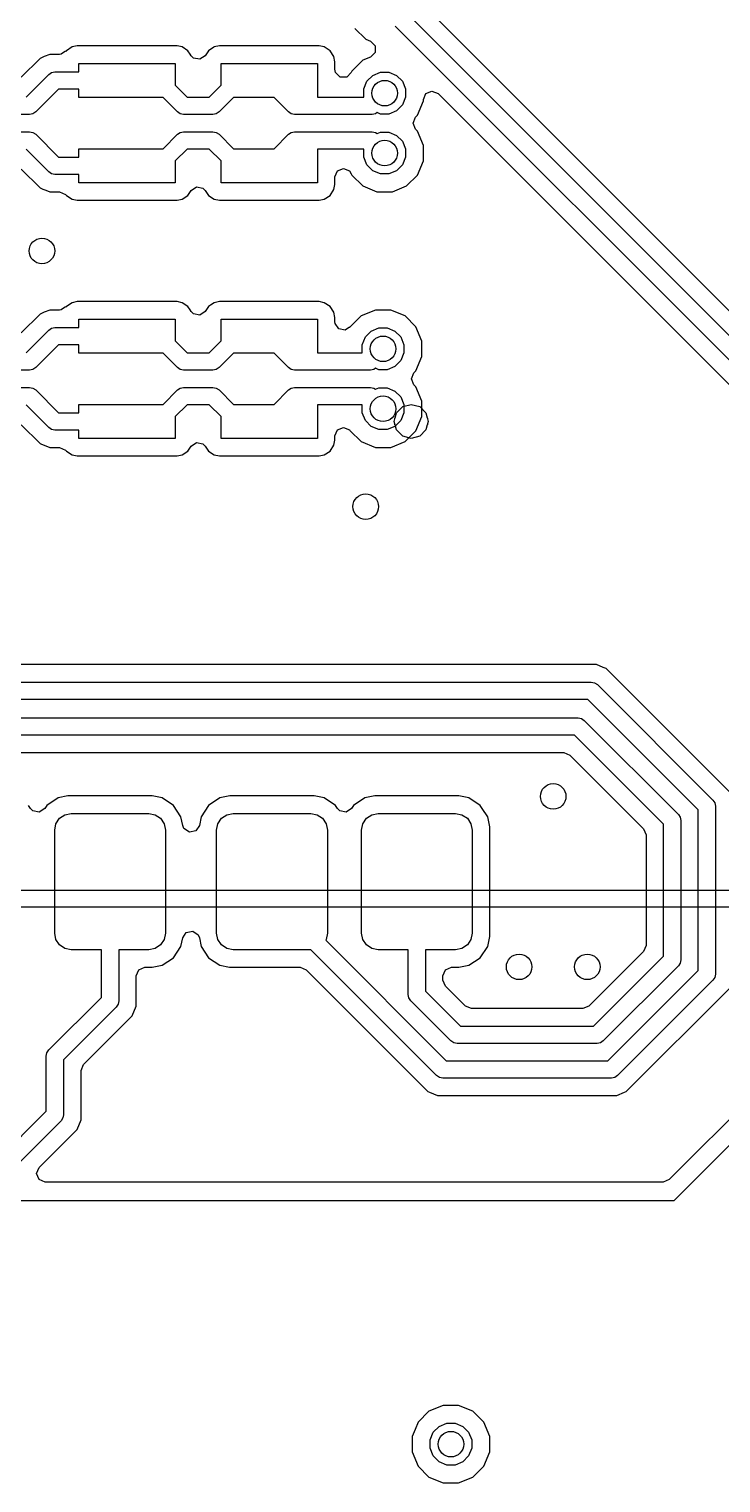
# Model space of a CAD drawing. Extents: x 94.3 to 177.3, y -118.1 to -62.3.
# Drawn here: x 160.52 to 164.58, y -103.23 to -94.7 of the extents above; entities that cross this region are included whole.
import ezdxf

# ---------------------------------------------------------------- set-up
doc = ezdxf.new("R2010")
doc.units = 0
doc.layers.add('BLACK', color=7, linetype='CONTINUOUS')

msp = doc.modelspace()

# ---------------------------------------------------------------- linework, layer by layer
at = {"layer": 'BLACK', "linetype": 'CONTINUOUS'}
for p, q in [((162.744355, -94.608501), (165.195921, -97.060067)), ((165.087145, -96.806334), (162.871626, -94.590815)), ((162.436616, -94.694337), (162.500613, -94.758334)), ((162.500613, -94.758334), (162.528444, -94.769862)), ((165.1092, -97.11703), (162.672513, -94.680343)), ((160.738884, -94.828354), (160.712868, -94.845739)), ((160.740117, -94.829587), (160.738884, -94.828354)), ((160.7436, -94.826103), (160.740117, -94.829587)), ((160.777506, -94.803447), (160.7436, -94.826103)), ((160.807404, -94.797501), (160.777506, -94.803447)), ((160.807408, -94.7975), (160.807404, -94.797501)), ((161.39259, -94.7975), (160.807408, -94.7975)), ((161.392595, -94.7975), (161.39259, -94.7975)), ((161.422493, -94.803447), (161.392595, -94.7975)), ((161.456398, -94.826102), (161.422493, -94.803447)), ((161.469092, -94.8451), (161.456398, -94.826102)), ((161.577601, -94.826103), (161.558573, -94.85458)), ((161.577604, -94.826101), (161.577601, -94.826103)), ((161.609561, -94.804747), (161.577604, -94.826101)), ((161.611506, -94.803447), (161.609561, -94.804747)), ((161.641404, -94.797501), (161.611506, -94.803447)), ((161.641408, -94.7975), (161.641404, -94.797501)), ((162.22659, -94.7975), (161.641408, -94.7975)), ((162.226595, -94.7975), (162.22659, -94.7975)), ((162.256493, -94.803447), (162.226595, -94.7975)), ((162.290398, -94.826102), (162.256493, -94.803447)), ((162.313053, -94.860007), (162.290398, -94.826102)), ((162.528444, -94.769862), (162.555503, -94.796921)), ((162.555503, -94.835189), (162.528444, -94.862249)), ((162.555503, -94.796921), (162.555503, -94.835189)), ((160.589408, -94.87004), (160.478995, -94.980455)), ((160.589414, -94.870036), (160.589408, -94.87004)), ((160.613629, -94.860007), (160.589414, -94.870036)), ((160.61363, -94.860007), (160.613629, -94.860007)), ((160.645755, -94.8467), (160.61363, -94.860007)), ((160.703113, -94.8467), (160.645755, -94.8467)), ((160.712868, -94.845739), (160.703113, -94.8467)), ((160.8175, -94.9492), (160.8175, -94.9)), ((160.8175, -94.9), (161.3825, -94.9)), ((161.3825, -94.9), (161.3825, -95.028158)), ((161.475427, -94.85458), (161.469092, -94.8451)), ((161.489221, -94.868374), (161.475427, -94.85458)), ((161.526753, -94.87584), (161.489221, -94.868374)), ((161.558573, -94.85458), (161.526753, -94.87584)), ((161.6515, -95.028158), (161.6515, -94.9)), ((161.6515, -94.9), (162.2165, -94.9)), ((162.2165, -94.9), (162.2165, -95.097599)), ((162.318999, -94.889906), (162.313053, -94.860007)), ((162.318999, -94.889908), (162.318999, -94.889906)), ((162.318999, -94.933871), (162.318999, -94.889908)), ((162.482367, -94.881336), (162.418371, -94.945331)), ((162.482369, -94.881334), (162.482367, -94.881336)), ((162.528444, -94.862249), (162.482369, -94.881334)), ((160.506807, -95.0976), (160.640328, -94.964079)), ((160.640328, -94.964079), (160.656808, -94.953067)), ((160.656808, -94.953067), (160.656809, -94.953067)), ((160.656809, -94.953067), (160.676249, -94.9492)), ((160.676249, -94.9492), (160.8175, -94.9492)), ((162.322805, -94.953005), (162.318999, -94.933871)), ((162.349865, -94.980065), (162.322805, -94.953005)), ((162.388133, -94.980065), (162.349865, -94.980065)), ((162.415193, -94.953005), (162.388133, -94.980065)), ((162.418371, -94.945331), (162.415193, -94.953005)), ((162.488638, -95.049814), (162.507302, -95.004754)), ((162.507302, -95.004754), (162.54179, -94.970266)), ((162.54179, -94.970266), (162.58685, -94.951602)), ((162.58685, -94.951602), (162.635622, -94.951602)), ((162.635622, -94.951602), (162.680682, -94.970266)), ((162.680682, -94.970266), (162.71517, -95.004754)), ((162.71517, -95.004754), (162.733834, -95.049814)), ((160.697291, -95.0508), (160.56377, -95.184321)), ((160.8175, -95.0508), (160.697291, -95.0508)), ((160.8175, -95.1), (160.8175, -95.0508)), ((161.310658, -95.1), (160.8175, -95.1)), ((161.394979, -95.184321), (161.310658, -95.1)), ((161.3825, -95.028158), (161.451942, -95.0976)), ((161.451942, -95.0976), (161.582058, -95.0976)), ((161.582058, -95.0976), (161.6515, -95.028158)), ((161.723342, -95.1), (161.639021, -95.184321)), ((161.962158, -95.1), (161.723342, -95.1)), ((162.046478, -95.18432), (161.962158, -95.1)), ((162.2165, -95.097599), (162.488638, -95.097599)), ((162.488638, -95.097599), (162.488638, -95.049814)), ((162.733834, -95.098586), (162.71517, -95.143646)), ((162.733834, -95.049814), (162.733834, -95.098586)), ((162.838736, -95.112233), (162.853381, -95.076878)), ((162.853381, -95.076878), (162.888736, -95.062233)), ((162.888736, -95.062233), (162.924091, -95.076878)), ((162.924091, -95.076878), (164.992055, -97.144842)), ((160.56377, -95.184321), (160.547289, -95.195333)), ((161.411459, -95.195333), (161.394979, -95.184321)), ((161.639021, -95.184321), (161.62254, -95.195333)), ((162.062959, -95.195332), (162.046478, -95.18432)), ((162.680682, -95.178134), (162.635622, -95.196798)), ((162.71517, -95.143646), (162.680682, -95.178134)), ((162.804101, -95.203068), (162.838736, -95.119453)), ((162.838736, -95.119453), (162.838736, -95.112233)), ((160.527849, -95.1992), (160.047534, -95.1992)), ((160.547289, -95.195333), (160.527849, -95.1992)), ((161.41146, -95.195333), (161.411459, -95.195333)), ((161.4309, -95.1992), (161.41146, -95.195333)), ((161.6031, -95.1992), (161.4309, -95.1992)), ((161.62254, -95.195333), (161.6031, -95.1992)), ((162.082399, -95.199199), (162.062959, -95.195332)), ((162.537037, -95.199199), (162.082399, -95.199199)), ((162.556477, -95.195332), (162.537037, -95.199199)), ((162.566745, -95.18847), (162.556477, -95.195332)), ((162.58685, -95.196798), (162.566745, -95.18847)), ((162.635622, -95.196798), (162.58685, -95.196798)), ((162.777879, -95.25), (162.792524, -95.214645)), ((162.792524, -95.285355), (162.777879, -95.25)), ((162.792524, -95.214645), (162.797975, -95.209194)), ((162.797975, -95.209194), (162.804101, -95.203068)), ((159.984408, -95.3008), (160.527849, -95.3008)), ((160.527849, -95.3008), (160.547289, -95.304667)), ((160.547289, -95.304667), (160.56377, -95.315679)), ((160.56377, -95.315679), (160.697291, -95.4492)), ((161.310658, -95.4), (161.394979, -95.315679)), ((161.394979, -95.315679), (161.411459, -95.304667)), ((161.411459, -95.304667), (161.41146, -95.304667)), ((161.41146, -95.304667), (161.4309, -95.3008)), ((161.4309, -95.3008), (161.6031, -95.3008)), ((161.6031, -95.3008), (161.62254, -95.304667)), ((161.62254, -95.304667), (161.639021, -95.315679)), ((161.639021, -95.315679), (161.723342, -95.4)), ((161.962158, -95.4), (162.046478, -95.31568)), ((162.046478, -95.31568), (162.062959, -95.304668)), ((162.062959, -95.304668), (162.082399, -95.300801)), ((162.082399, -95.300801), (162.537037, -95.300801)), ((162.537037, -95.300801), (162.556477, -95.304668)), ((162.556477, -95.304668), (162.566745, -95.311529)), ((162.566745, -95.311529), (162.58685, -95.303202)), ((162.58685, -95.303202), (162.635622, -95.303202)), ((162.635622, -95.303202), (162.680682, -95.321866)), ((162.680682, -95.321866), (162.71517, -95.356354)), ((162.804101, -95.296932), (162.792524, -95.285355)), ((162.838736, -95.380547), (162.804101, -95.296932)), ((160.640328, -95.535921), (160.506807, -95.4024)), ((160.8175, -95.4492), (160.8175, -95.4)), ((160.8175, -95.4), (161.310658, -95.4)), ((161.451942, -95.4024), (161.3825, -95.471842)), ((161.582058, -95.4024), (161.451942, -95.4024)), ((161.6515, -95.471842), (161.582058, -95.4024)), ((161.723342, -95.4), (161.962158, -95.4)), ((162.488638, -95.402401), (162.2165, -95.402401)), ((162.2165, -95.402401), (162.2165, -95.6)), ((162.488638, -95.450186), (162.488638, -95.402401)), ((162.71517, -95.356354), (162.733834, -95.401414)), ((162.733834, -95.401414), (162.733834, -95.450186)), ((162.838736, -95.471053), (162.838736, -95.380547)), ((160.478995, -95.519545), (160.589409, -95.62996)), ((160.697291, -95.4492), (160.8175, -95.4492)), ((161.3825, -95.471842), (161.3825, -95.6)), ((161.6515, -95.6), (161.6515, -95.471842)), ((162.333645, -95.530776), (162.369, -95.516131)), ((162.369, -95.516131), (162.404355, -95.530776)), ((162.507302, -95.495246), (162.488638, -95.450186)), ((162.54179, -95.529734), (162.507302, -95.495246)), ((162.71517, -95.495246), (162.680682, -95.529734)), ((162.733834, -95.450186), (162.71517, -95.495246)), ((162.804101, -95.554668), (162.838736, -95.471053)), ((160.656808, -95.546933), (160.640328, -95.535921)), ((160.656809, -95.546933), (160.656808, -95.546933)), ((160.676249, -95.5508), (160.656809, -95.546933)), ((160.8175, -95.5508), (160.676249, -95.5508)), ((160.8175, -95.6), (160.8175, -95.5508)), ((161.3825, -95.6), (160.8175, -95.6)), ((162.2165, -95.6), (161.6515, -95.6)), ((162.313053, -95.639993), (162.319, -95.610095)), ((162.319, -95.566131), (162.333645, -95.530776)), ((162.319, -95.610095), (162.319, -95.566131)), ((162.404355, -95.530776), (162.415192, -95.546995)), ((162.415192, -95.546995), (162.418371, -95.554668)), ((162.418371, -95.554668), (162.482368, -95.618665)), ((162.58685, -95.548398), (162.54179, -95.529734)), ((162.635622, -95.548398), (162.58685, -95.548398)), ((162.680682, -95.529734), (162.635622, -95.548398)), ((162.740104, -95.618665), (162.804101, -95.554668)), ((160.589409, -95.62996), (160.58941, -95.62996)), ((160.58941, -95.62996), (160.589411, -95.629961)), ((160.589411, -95.629961), (160.60591, -95.636794)), ((160.60591, -95.636794), (160.605912, -95.636796)), ((160.605912, -95.636796), (160.605913, -95.636796)), ((160.605913, -95.636796), (160.622417, -95.643632)), ((160.622417, -95.643632), (160.645756, -95.6533)), ((160.645756, -95.6533), (160.703113, -95.6533)), ((160.703113, -95.6533), (160.738468, -95.667945)), ((160.738468, -95.667945), (160.742217, -95.672512)), ((160.742217, -95.672512), (160.743599, -95.673894)), ((160.743599, -95.673894), (160.743602, -95.673898)), ((160.743602, -95.673898), (160.777507, -95.696553)), ((160.777507, -95.696553), (160.807405, -95.7025)), ((161.392594, -95.702499), (161.422493, -95.696553)), ((161.422493, -95.696553), (161.456398, -95.673898)), ((161.456398, -95.673898), (161.475428, -95.645417)), ((161.475428, -95.645417), (161.507244, -95.624159)), ((161.507244, -95.624159), (161.544777, -95.631624)), ((161.544777, -95.631624), (161.558571, -95.645417)), ((161.558571, -95.645417), (161.577602, -95.673898)), ((161.577602, -95.673898), (161.611507, -95.696553)), ((161.611507, -95.696553), (161.641405, -95.7025)), ((162.226594, -95.702499), (162.256493, -95.696553)), ((162.256493, -95.696553), (162.290398, -95.673898)), ((162.290398, -95.673898), (162.313053, -95.639993)), ((162.482368, -95.618665), (162.565983, -95.6533)), ((162.565983, -95.6533), (162.565985, -95.6533)), ((162.565985, -95.6533), (162.656487, -95.6533)), ((162.656487, -95.6533), (162.656489, -95.6533)), ((162.656489, -95.6533), (162.740104, -95.618665)), ((160.807405, -95.7025), (161.392594, -95.702499)), ((161.641405, -95.7025), (162.226594, -95.702499)), ((160.589408, -96.37004), (160.478995, -96.480455)), ((160.589414, -96.370036), (160.589408, -96.37004)), ((160.613629, -96.360007), (160.589414, -96.370036)), ((160.61363, -96.360007), (160.613629, -96.360007)), ((160.645755, -96.3467), (160.61363, -96.360007)), ((160.703113, -96.3467), (160.645755, -96.3467)), ((160.712868, -96.345739), (160.703113, -96.3467)), ((160.738884, -96.328354), (160.712868, -96.345739)), ((160.740117, -96.329587), (160.738884, -96.328354)), ((160.7436, -96.326103), (160.740117, -96.329587)), ((160.777506, -96.303447), (160.7436, -96.326103)), ((160.807404, -96.297501), (160.777506, -96.303447)), ((160.807408, -96.2975), (160.807404, -96.297501)), ((161.39259, -96.2975), (160.807408, -96.2975)), ((161.392595, -96.2975), (161.39259, -96.2975)), ((161.422493, -96.303447), (161.392595, -96.2975)), ((161.456398, -96.326102), (161.422493, -96.303447)), ((161.469519, -96.345739), (161.456398, -96.326102)), ((161.475427, -96.35458), (161.469519, -96.345739)), ((161.489221, -96.368374), (161.475427, -96.35458)), ((161.526753, -96.37584), (161.489221, -96.368374)), ((161.558573, -96.35458), (161.526753, -96.37584)), ((161.577601, -96.326103), (161.558573, -96.35458)), ((161.577604, -96.326101), (161.577601, -96.326103)), ((161.588851, -96.318585), (161.577604, -96.326101)), ((161.611506, -96.303447), (161.588851, -96.318585)), ((161.641404, -96.297501), (161.611506, -96.303447)), ((161.641408, -96.2975), (161.641404, -96.297501)), ((162.22659, -96.2975), (161.641408, -96.2975)), ((162.226595, -96.2975), (162.22659, -96.2975)), ((162.256493, -96.303447), (162.226595, -96.2975)), ((162.290398, -96.326102), (162.256493, -96.303447)), ((162.313053, -96.360007), (162.290398, -96.326102)), ((162.318999, -96.389906), (162.313053, -96.360007)), ((162.556476, -96.3467), (162.472864, -96.381334)), ((162.556477, -96.3467), (162.556476, -96.3467)), ((162.646983, -96.3467), (162.556477, -96.3467)), ((162.730598, -96.381335), (162.646983, -96.3467)), ((160.506807, -96.5976), (160.640328, -96.464079)), ((160.640328, -96.464079), (160.656808, -96.453067)), ((160.656808, -96.453067), (160.656809, -96.453067)), ((160.656809, -96.453067), (160.676249, -96.4492)), ((160.676249, -96.4492), (160.8175, -96.4492)), ((160.8175, -96.4492), (160.8175, -96.4)), ((160.8175, -96.4), (161.3825, -96.4)), ((161.3825, -96.4), (161.3825, -96.528158)), ((161.6515, -96.528158), (161.6515, -96.4)), ((161.6515, -96.4), (162.2165, -96.4)), ((162.2165, -96.4), (162.2165, -96.597599)), ((162.318999, -96.389908), (162.318999, -96.389906)), ((162.318999, -96.414997), (162.318999, -96.389908)), ((162.319958, -96.424744), (162.318999, -96.414997)), ((162.341214, -96.456566), (162.319958, -96.424744)), ((162.378746, -96.464038), (162.341214, -96.456566)), ((162.403841, -96.447274), (162.378746, -96.464038)), ((162.405382, -96.448815), (162.403841, -96.447274)), ((162.472861, -96.381336), (162.405382, -96.448815)), ((162.472862, -96.381335), (162.472861, -96.381336)), ((162.472864, -96.381334), (162.472862, -96.381335)), ((162.532284, -96.470266), (162.577344, -96.451602)), ((162.577344, -96.451602), (162.626116, -96.451602)), ((162.626116, -96.451602), (162.671176, -96.470266)), ((162.794595, -96.445332), (162.730598, -96.381335)), ((162.82923, -96.528947), (162.794595, -96.445332)), ((161.3825, -96.528158), (161.451942, -96.5976)), ((161.582058, -96.5976), (161.6515, -96.528158)), ((162.479132, -96.549814), (162.497796, -96.504754)), ((162.479132, -96.597599), (162.479132, -96.549814)), ((162.497796, -96.504754), (162.532284, -96.470266)), ((162.671176, -96.470266), (162.705664, -96.504754)), ((162.705664, -96.504754), (162.724328, -96.549814)), ((162.724328, -96.549814), (162.724328, -96.598586)), ((162.82923, -96.619453), (162.82923, -96.528947)), ((160.697291, -96.5508), (160.56377, -96.684321)), ((160.8175, -96.5508), (160.697291, -96.5508)), ((160.8175, -96.6), (160.8175, -96.5508)), ((161.310658, -96.6), (160.8175, -96.6)), ((161.394979, -96.684321), (161.310658, -96.6)), ((161.451942, -96.5976), (161.582058, -96.5976)), ((161.723342, -96.6), (161.639021, -96.684321)), ((161.962158, -96.6), (161.723342, -96.6)), ((162.046478, -96.68432), (161.962158, -96.6)), ((162.2165, -96.597599), (162.479132, -96.597599)), ((162.724328, -96.598586), (162.705664, -96.643646)), ((162.794595, -96.703068), (162.82923, -96.619453)), ((160.527849, -96.6992), (159.992084, -96.6992)), ((160.547289, -96.695333), (160.527849, -96.6992)), ((160.56377, -96.684321), (160.547289, -96.695333)), ((161.411459, -96.695333), (161.394979, -96.684321)), ((161.41146, -96.695333), (161.411459, -96.695333)), ((161.4309, -96.6992), (161.41146, -96.695333)), ((161.6031, -96.6992), (161.4309, -96.6992)), ((161.62254, -96.695333), (161.6031, -96.6992)), ((161.639021, -96.684321), (161.62254, -96.695333)), ((162.062959, -96.695332), (162.046478, -96.68432)), ((162.082399, -96.699199), (162.062959, -96.695332)), ((162.527531, -96.699199), (162.082399, -96.699199)), ((162.546971, -96.695332), (162.527531, -96.699199)), ((162.557239, -96.68847), (162.546971, -96.695332)), ((162.577344, -96.696798), (162.557239, -96.68847)), ((162.626116, -96.696798), (162.577344, -96.696798)), ((162.671176, -96.678134), (162.626116, -96.696798)), ((162.705664, -96.643646), (162.671176, -96.678134)), ((162.768373, -96.75), (162.783018, -96.714645)), ((162.783018, -96.714645), (162.794595, -96.703068)), ((159.928958, -96.8008), (160.527849, -96.8008)), ((160.527849, -96.8008), (160.547289, -96.804667)), ((160.547289, -96.804667), (160.56377, -96.815679)), ((161.394979, -96.815679), (161.411459, -96.804667)), ((161.411459, -96.804667), (161.41146, -96.804667)), ((161.41146, -96.804667), (161.4309, -96.8008)), ((161.4309, -96.8008), (161.6031, -96.8008)), ((161.6031, -96.8008), (161.62254, -96.804667)), ((161.62254, -96.804667), (161.639021, -96.815679)), ((162.046478, -96.81568), (162.062959, -96.804668)), ((162.062959, -96.804668), (162.082399, -96.800801)), ((162.082399, -96.800801), (162.527531, -96.800801)), ((162.527531, -96.800801), (162.546971, -96.804668)), ((162.546971, -96.804668), (162.557239, -96.811529)), ((162.557239, -96.811529), (162.577344, -96.803202)), ((162.577344, -96.803202), (162.626116, -96.803202)), ((162.626116, -96.803202), (162.671176, -96.821866)), ((162.783018, -96.785355), (162.768373, -96.75)), ((162.794595, -96.796932), (162.783018, -96.785355)), ((162.82923, -96.880547), (162.794595, -96.796932)), ((160.56377, -96.815679), (160.697291, -96.9492)), ((161.310658, -96.9), (161.394979, -96.815679)), ((161.639021, -96.815679), (161.723342, -96.9)), ((161.962158, -96.9), (162.046478, -96.81568)), ((162.671176, -96.821866), (162.705664, -96.856354)), ((162.705664, -96.856354), (162.724328, -96.901414)), ((162.82923, -96.971053), (162.82923, -96.880547)), ((160.640328, -97.035921), (160.506807, -96.9024)), ((160.697291, -96.9492), (160.8175, -96.9492)), ((160.8175, -96.9492), (160.8175, -96.9)), ((160.8175, -96.9), (161.310658, -96.9)), ((161.451942, -96.9024), (161.3825, -96.971842)), ((161.3825, -96.971842), (161.3825, -97.1)), ((161.582058, -96.9024), (161.451942, -96.9024)), ((161.6515, -96.971842), (161.582058, -96.9024)), ((161.6515, -97.1), (161.6515, -96.971842)), ((161.723342, -96.9), (161.962158, -96.9)), ((162.479132, -96.902401), (162.2165, -96.902401)), ((162.2165, -96.902401), (162.2165, -97.1)), ((162.479132, -96.950186), (162.479132, -96.902401)), ((162.497796, -96.995246), (162.479132, -96.950186)), ((162.67261, -96.979061), (162.680397, -96.95)), ((162.680397, -96.95), (162.717, -96.913397)), ((162.724328, -96.950186), (162.705664, -96.995246)), ((162.717, -96.913397), (162.767, -96.9)), ((162.724328, -96.901414), (162.724328, -96.950186)), ((162.767, -96.9), (162.817, -96.913397)), ((162.794595, -97.054668), (162.82923, -96.971053)), ((162.817, -96.913397), (162.853603, -96.95)), ((162.853603, -96.95), (162.861389, -96.979061)), ((160.478995, -97.019545), (160.589409, -97.12996)), ((160.656808, -97.046933), (160.640328, -97.035921)), ((160.656809, -97.046933), (160.656808, -97.046933)), ((160.676249, -97.0508), (160.656809, -97.046933)), ((160.8175, -97.0508), (160.676249, -97.0508)), ((160.8175, -97.1), (160.8175, -97.0508)), ((162.319, -97.085003), (162.333645, -97.049648)), ((162.333645, -97.049648), (162.369, -97.035003)), ((162.369, -97.035003), (162.404355, -97.049648)), ((162.404355, -97.049648), (162.406686, -97.052489)), ((162.406686, -97.052489), (162.408864, -97.054667)), ((162.408864, -97.054667), (162.408865, -97.054668)), ((162.408865, -97.054668), (162.472862, -97.118665)), ((162.532284, -97.029734), (162.497796, -96.995246)), ((162.577344, -97.048398), (162.532284, -97.029734)), ((162.626116, -97.048398), (162.577344, -97.048398)), ((162.671176, -97.029734), (162.626116, -97.048398)), ((162.667, -97), (162.670806, -96.985795)), ((162.670806, -97.014204), (162.667, -97)), ((162.670806, -96.980866), (162.67261, -96.979061)), ((162.670806, -96.985795), (162.670806, -96.980866)), ((162.670806, -97.019134), (162.670806, -97.014204)), ((162.67261, -97.020938), (162.670806, -97.019134)), ((162.705664, -96.995246), (162.671176, -97.029734)), ((162.680397, -97.05), (162.67261, -97.020938)), ((162.717, -97.086603), (162.680397, -97.05)), ((162.730598, -97.118665), (162.794595, -97.054668)), ((162.853603, -97.05), (162.817, -97.086603)), ((162.861389, -97.020938), (162.853603, -97.05)), ((162.861389, -96.979061), (162.863194, -96.980866)), ((162.863194, -97.019134), (162.861389, -97.020938)), ((162.863194, -96.980866), (162.863194, -96.985795)), ((162.863194, -96.985795), (162.867, -97)), ((162.867, -97), (162.863194, -97.014204)), ((162.863194, -97.014204), (162.863194, -97.019134)), ((160.589409, -97.12996), (160.598297, -97.133642)), ((160.598297, -97.133642), (160.622026, -97.14347)), ((160.622026, -97.14347), (160.645756, -97.1533)), ((161.3825, -97.1), (160.8175, -97.1)), ((161.456398, -97.173898), (161.475428, -97.145417)), ((161.475428, -97.145417), (161.507244, -97.124159)), ((161.507244, -97.124159), (161.544777, -97.131624)), ((161.544777, -97.131624), (161.558571, -97.145417)), ((161.558571, -97.145417), (161.577602, -97.173898)), ((162.2165, -97.1), (161.6515, -97.1)), ((162.290398, -97.173898), (162.313053, -97.139993)), ((162.313053, -97.139993), (162.319, -97.110095)), ((162.319, -97.110095), (162.319, -97.085003)), ((162.472862, -97.118665), (162.556477, -97.1533)), ((162.646983, -97.1533), (162.730598, -97.118665)), ((162.767, -97.1), (162.717, -97.086603)), ((162.817, -97.086603), (162.767, -97.1)), ((160.645756, -97.1533), (160.703113, -97.1533)), ((160.703113, -97.1533), (160.738468, -97.167945)), ((160.738468, -97.167945), (160.742217, -97.172512)), ((160.742217, -97.172512), (160.743599, -97.173894)), ((160.743599, -97.173894), (160.743602, -97.173898)), ((160.743602, -97.173898), (160.777507, -97.196553)), ((160.777507, -97.196553), (160.807405, -97.2025)), ((160.807405, -97.2025), (161.392594, -97.202499)), ((161.392594, -97.202499), (161.422493, -97.196553)), ((161.422493, -97.196553), (161.456398, -97.173898)), ((161.577602, -97.173898), (161.611507, -97.196553)), ((161.611507, -97.196553), (161.641405, -97.2025)), ((161.641405, -97.2025), (162.226594, -97.202499)), ((162.226594, -97.202499), (162.256493, -97.196553)), ((162.256493, -97.196553), (162.290398, -97.173898)), ((162.556477, -97.1533), (162.556479, -97.1533)), ((162.556479, -97.1533), (162.646981, -97.1533)), ((162.646981, -97.1533), (162.646983, -97.1533)), ((163.854177, -98.4267), (157.048309, -98.4267)), ((163.894018, -98.443203), (163.854177, -98.4267)), ((163.910522, -98.450039), (163.894018, -98.443203)), ((163.910525, -98.450041), (163.910522, -98.450039)), ((164.631559, -99.171075), (163.910525, -98.450041)), ((156.944726, -98.5292), (163.823684, -98.5292)), ((163.823684, -98.5292), (163.843124, -98.533067)), ((163.843124, -98.533067), (163.859605, -98.544079)), ((163.859605, -98.544079), (164.537521, -99.221995)), ((163.802642, -98.6308), (156.923684, -98.6308)), ((164.4508, -99.278958), (163.802642, -98.6308)), ((160.114226, -98.7392), (163.746316, -98.7392)), ((163.746316, -98.7392), (163.765756, -98.743067)), ((163.765756, -98.743067), (163.782237, -98.754079)), ((163.782237, -98.754079), (164.334321, -99.306163)), ((163.725274, -98.8408), (160.114226, -98.8408)), ((164.2476, -99.363126), (163.725274, -98.8408)), ((160.083733, -98.9433), (163.662107, -98.9433)), ((163.662107, -98.9433), (163.697462, -98.957945)), ((163.697462, -98.957945), (164.130455, -99.390938)), ((160.533426, -99.270869), (160.521692, -99.253307)), ((160.547222, -99.284665), (160.533426, -99.270869)), ((160.616574, -99.270869), (160.584755, -99.29213)), ((160.628307, -99.253307), (160.616574, -99.270869)), ((160.694464, -99.209103), (160.628307, -99.253307)), ((160.694468, -99.209102), (160.694464, -99.209103)), ((160.752797, -99.1975), (160.694468, -99.209102)), ((160.752802, -99.1975), (160.752797, -99.1975)), ((161.247198, -99.1975), (160.752802, -99.1975)), ((161.247202, -99.1975), (161.247198, -99.1975)), ((161.305531, -99.209102), (161.247202, -99.1975)), ((161.305535, -99.209103), (161.305531, -99.209102)), ((161.371692, -99.253307), (161.305535, -99.209103)), ((161.415896, -99.319464), (161.371692, -99.253307)), ((161.578307, -99.253307), (161.534103, -99.319464)), ((161.644464, -99.209103), (161.578307, -99.253307)), ((161.644468, -99.209102), (161.644464, -99.209103)), ((161.702797, -99.1975), (161.644468, -99.209102)), ((161.702802, -99.1975), (161.702797, -99.1975)), ((162.197198, -99.1975), (161.702802, -99.1975)), ((162.197202, -99.1975), (162.197198, -99.1975)), ((162.255531, -99.209102), (162.197202, -99.1975)), ((162.255535, -99.209103), (162.255531, -99.209102)), ((162.321692, -99.253307), (162.255535, -99.209103)), ((162.333426, -99.270869), (162.321692, -99.253307)), ((162.347222, -99.284665), (162.333426, -99.270869)), ((162.416574, -99.270869), (162.384755, -99.29213)), ((162.428307, -99.253307), (162.416574, -99.270869)), ((162.494464, -99.209103), (162.428307, -99.253307)), ((162.494468, -99.209102), (162.494464, -99.209103)), ((162.552797, -99.1975), (162.494468, -99.209102)), ((162.552802, -99.1975), (162.552797, -99.1975)), ((163.047198, -99.1975), (162.552802, -99.1975)), ((163.047202, -99.1975), (163.047198, -99.1975)), ((163.105531, -99.209102), (163.047202, -99.1975)), ((163.105535, -99.209103), (163.105531, -99.209102)), ((163.171692, -99.253307), (163.105535, -99.209103)), ((163.183426, -99.270869), (163.171692, -99.253307)), ((163.215896, -99.319464), (163.183426, -99.270869)), ((164.4508, -100.221042), (164.4508, -99.278958)), ((164.537521, -99.221995), (164.548533, -99.238476)), ((164.548533, -99.238476), (164.5524, -99.257916)), ((164.5524, -99.257916), (164.5524, -100.242084)), ((160.584755, -99.29213), (160.547222, -99.284665)), ((160.675, -99.3975), (160.682422, -99.360188)), ((160.682422, -99.360188), (160.703557, -99.328557)), ((160.703557, -99.328557), (160.735188, -99.307422)), ((160.735188, -99.307422), (160.7725, -99.3)), ((160.7725, -99.3), (161.2275, -99.3)), ((161.2275, -99.3), (161.264812, -99.307422)), ((161.264812, -99.307422), (161.296443, -99.328557)), ((161.296443, -99.328557), (161.317578, -99.360188)), ((161.317578, -99.360188), (161.325, -99.3975)), ((161.415897, -99.319468), (161.415896, -99.319464)), ((161.425961, -99.370064), (161.415897, -99.319468)), ((161.534102, -99.319468), (161.524039, -99.370064)), ((161.534103, -99.319464), (161.534102, -99.319468)), ((161.625, -99.3975), (161.632422, -99.360188)), ((161.632422, -99.360188), (161.653557, -99.328557)), ((161.653557, -99.328557), (161.685188, -99.307422)), ((161.685188, -99.307422), (161.7225, -99.3)), ((161.7225, -99.3), (162.1775, -99.3)), ((162.1775, -99.3), (162.214812, -99.307422)), ((162.214812, -99.307422), (162.246443, -99.328557)), ((162.246443, -99.328557), (162.267578, -99.360188)), ((162.267578, -99.360188), (162.275, -99.3975)), ((162.384755, -99.29213), (162.347222, -99.284665)), ((162.475, -99.3975), (162.482422, -99.360188)), ((162.482422, -99.360188), (162.503557, -99.328557)), ((162.503557, -99.328557), (162.535188, -99.307422)), ((162.535188, -99.307422), (162.5725, -99.3)), ((162.5725, -99.3), (163.0275, -99.3)), ((163.0275, -99.3), (163.064812, -99.307422)), ((163.064812, -99.307422), (163.096443, -99.328557)), ((163.096443, -99.328557), (163.117578, -99.360188)), ((163.117578, -99.360188), (163.125, -99.3975)), ((163.2275, -99.377802), (163.215896, -99.319464)), ((164.2476, -100.136874), (164.2476, -99.363126)), ((164.334321, -99.306163), (164.345333, -99.322644)), ((164.345333, -99.322644), (164.3492, -99.342084)), ((164.3492, -99.342084), (164.3492, -100.157916)), ((160.675, -100.0025), (160.675, -99.3975)), ((161.325, -99.3975), (161.325, -100.0025)), ((161.433427, -99.388089), (161.425961, -99.370064)), ((161.465246, -99.409349), (161.433427, -99.388089)), ((161.502779, -99.401883), (161.465246, -99.409349)), ((161.524039, -99.370064), (161.502779, -99.401883)), ((161.625, -100.0025), (161.625, -99.3975)), ((162.275, -99.3975), (162.275, -100.0025)), ((162.475, -100.0025), (162.475, -99.3975)), ((163.125, -99.3975), (163.125, -100.0025)), ((163.2275, -100.022198), (163.2275, -99.377802)), ((164.130455, -99.390938), (164.1451, -99.426293)), ((164.1451, -99.426293), (164.1451, -100.073707)), ((154.4, -99.75), (170.1, -99.75)), ((170.1, -99.85), (154.4, -99.85)), ((160.682422, -100.039812), (160.675, -100.0025)), ((160.703557, -100.071443), (160.682422, -100.039812)), ((161.317578, -100.039812), (161.296443, -100.071443)), ((161.325, -100.0025), (161.317578, -100.039812)), ((161.415896, -100.080536), (161.425961, -100.029934)), ((161.425961, -100.029934), (161.447221, -99.998116)), ((161.447221, -99.998116), (161.484754, -99.99065)), ((161.484754, -99.99065), (161.516573, -100.01191)), ((161.516573, -100.01191), (161.524039, -100.029935)), ((161.524039, -100.029935), (161.534102, -100.080531)), ((161.632422, -100.039812), (161.625, -100.0025)), ((161.653557, -100.071443), (161.632422, -100.039812)), ((162.267578, -100.039812), (162.265205, -100.043363)), ((162.265205, -100.043363), (162.972642, -100.7508)), ((162.275, -100.0025), (162.267578, -100.039812)), ((162.482422, -100.039812), (162.475, -100.0025)), ((162.503557, -100.071443), (162.482422, -100.039812)), ((163.117578, -100.039812), (163.096443, -100.071443)), ((163.125, -100.0025), (163.117578, -100.039812)), ((163.215896, -100.080536), (163.2275, -100.022198)), ((160.735188, -100.092578), (160.703557, -100.071443)), ((160.7725, -100.1), (160.735188, -100.092578)), ((160.9492, -100.1), (160.7725, -100.1)), ((160.9492, -100.378959), (160.9492, -100.1)), ((161.2275, -100.1), (161.0508, -100.1)), ((161.0508, -100.1), (161.0508, -100.400001)), ((161.264812, -100.092578), (161.2275, -100.1)), ((161.296443, -100.071443), (161.264812, -100.092578)), ((161.371692, -100.146692), (161.415896, -100.080536)), ((161.534102, -100.080531), (161.534103, -100.080535)), ((161.534103, -100.080535), (161.578307, -100.146692)), ((161.685188, -100.092578), (161.653557, -100.071443)), ((161.7225, -100.1), (161.685188, -100.092578)), ((162.1775, -100.1), (161.7225, -100.1)), ((162.178048, -100.09989), (162.1775, -100.1)), ((162.915679, -100.837521), (162.178048, -100.09989)), ((162.535188, -100.092578), (162.503557, -100.071443)), ((162.5725, -100.1), (162.535188, -100.092578)), ((162.7492, -100.1), (162.5725, -100.1)), ((162.7492, -100.362631), (162.7492, -100.1)), ((163.0275, -100.1), (162.8508, -100.1)), ((162.8508, -100.1), (162.8508, -100.341589)), ((163.064812, -100.092578), (163.0275, -100.1)), ((163.096443, -100.071443), (163.064812, -100.092578)), ((163.171692, -100.146692), (163.215896, -100.080536)), ((164.130455, -100.109062), (163.809062, -100.430455)), ((164.1451, -100.073707), (164.130455, -100.109062)), ((161.1533, -100.2525), (161.167945, -100.217145)), ((161.167945, -100.217145), (161.2033, -100.2025)), ((161.2033, -100.2025), (161.247192, -100.2025)), ((161.247192, -100.2025), (161.247198, -100.2025)), ((161.247198, -100.2025), (161.305536, -100.190896)), ((161.305536, -100.190896), (161.371692, -100.146692)), ((161.578307, -100.146692), (161.644464, -100.190896)), ((161.644464, -100.190896), (161.644468, -100.190897)), ((161.644468, -100.190897), (161.701281, -100.202197)), ((161.701281, -100.202197), (161.702802, -100.2025)), ((161.702802, -100.2025), (162.114991, -100.2025)), ((162.114991, -100.2025), (162.150346, -100.217145)), ((162.150346, -100.217145), (162.864759, -100.931559)), ((162.9533, -100.2525), (162.967945, -100.217145)), ((162.967945, -100.217145), (163.0033, -100.2025)), ((163.0033, -100.2025), (163.047192, -100.2025)), ((163.047192, -100.2025), (163.047198, -100.2025)), ((163.047198, -100.2025), (163.105536, -100.190896)), ((163.105536, -100.190896), (163.171692, -100.146692)), ((163.836874, -100.5476), (164.2476, -100.136874)), ((164.334321, -100.193837), (163.893837, -100.634321)), ((164.345332, -100.177357), (164.334321, -100.193837)), ((164.345333, -100.177356), (164.345332, -100.177357)), ((164.3492, -100.157916), (164.345333, -100.177356)), ((161.1533, -100.369507), (161.1533, -100.2525)), ((162.9533, -100.278422), (162.9533, -100.2525)), ((162.967945, -100.313777), (162.9533, -100.278422)), ((163.921042, -100.7508), (164.4508, -100.221042)), ((164.537521, -100.278005), (163.978005, -100.837521)), ((164.548533, -100.261525), (164.537521, -100.278005)), ((164.5524, -100.242084), (164.548533, -100.261524)), ((164.548533, -100.261524), (164.548533, -100.261525)), ((160.640679, -100.68748), (160.9492, -100.378959)), ((161.1533, -100.430494), (161.1533, -100.369507)), ((162.753067, -100.382071), (162.7492, -100.362631)), ((162.764079, -100.398552), (162.753067, -100.382071)), ((162.8508, -100.341589), (163.056811, -100.5476)), ((163.084622, -100.430455), (162.967945, -100.313777)), ((164.028922, -100.931561), (164.631561, -100.328922)), ((161.035921, -100.435922), (160.7274, -100.744443)), ((161.046933, -100.419441), (161.035921, -100.435922)), ((161.0508, -100.400001), (161.046933, -100.419441)), ((161.129962, -100.486838), (161.1533, -100.430494)), ((162.999848, -100.634321), (162.764079, -100.398552)), ((163.119977, -100.4451), (163.084622, -100.430455)), ((163.773707, -100.4451), (163.119977, -100.4451)), ((163.809062, -100.430455), (163.773707, -100.4451)), ((160.844545, -100.772255), (161.12996, -100.48684)), ((161.12996, -100.48684), (161.129961, -100.486839)), ((161.129961, -100.486839), (161.129962, -100.486838)), ((163.056811, -100.5476), (163.836874, -100.5476)), ((163.016329, -100.645333), (162.999848, -100.634321)), ((163.893837, -100.634321), (163.877356, -100.645333)), ((160.6258, -100.723401), (160.629667, -100.703961)), ((160.6258, -101.046042), (160.6258, -100.723401)), ((160.629667, -100.703961), (160.640679, -100.68748)), ((163.035769, -100.6492), (163.016329, -100.645333)), ((163.857916, -100.6492), (163.035769, -100.6492)), ((163.877356, -100.645333), (163.857916, -100.6492)), ((160.7274, -100.744443), (160.7274, -101.067084)), ((160.8299, -100.80761), (160.844545, -100.772255)), ((160.8299, -101.03659), (160.8299, -100.80761)), ((162.972642, -100.7508), (163.921042, -100.7508)), ((162.932159, -100.848533), (162.915679, -100.837521)), ((162.93216, -100.848533), (162.932159, -100.848533)), ((162.9516, -100.8524), (162.93216, -100.848533)), ((163.942084, -100.8524), (162.9516, -100.8524)), ((163.961524, -100.848533), (163.942084, -100.8524)), ((163.978005, -100.837521), (163.961524, -100.848533)), ((162.864759, -100.931559), (162.86476, -100.931559)), ((162.86476, -100.931559), (162.864762, -100.931561)), ((162.864762, -100.931561), (162.874847, -100.935738)), ((162.874847, -100.935738), (162.874848, -100.935739)), ((162.874848, -100.935739), (162.874849, -100.935739)), ((162.874849, -100.935739), (162.921107, -100.9549)), ((162.921107, -100.9549), (162.921109, -100.9549)), ((162.921109, -100.9549), (163.972575, -100.9549)), ((163.972575, -100.9549), (163.972577, -100.9549)), ((163.972577, -100.9549), (164.018835, -100.935739)), ((164.018835, -100.935739), (164.028922, -100.931561)), ((164.774943, -100.953027), (164.280117, -101.447855)), ((159.621042, -102.0508), (160.6258, -101.046042)), ((160.7274, -101.067084), (160.723533, -101.086524)), ((160.8299, -101.097577), (160.8299, -101.03659)), ((164.310001, -101.569999), (164.850958, -101.029041)), ((160.712521, -101.103005), (159.678005, -102.137521)), ((160.583338, -101.377145), (160.80656, -101.153923)), ((160.723533, -101.086524), (160.712521, -101.103005)), ((160.80656, -101.153923), (160.806562, -101.153921)), ((160.806562, -101.153921), (160.8299, -101.097577)), ((160.568693, -101.4125), (160.583338, -101.377145)), ((160.583338, -101.447855), (160.568693, -101.4125)), ((160.618693, -101.4625), (160.583338, -101.447855)), ((164.244762, -101.4625), (160.618693, -101.4625)), ((164.280117, -101.447855), (164.244762, -101.4625)), ((160.411193, -101.57), (164.31, -101.57)), ((164.31, -101.57), (164.310001, -101.569999)), ((162.954746, -102.7725), (162.871134, -102.807134)), ((162.954747, -102.7725), (162.954746, -102.7725)), ((163.045253, -102.7725), (162.954747, -102.7725)), ((163.128868, -102.807135), (163.045253, -102.7725)), ((162.871128, -102.807138), (162.807138, -102.871128)), ((162.871134, -102.807134), (162.871128, -102.807138)), ((163.192865, -102.871132), (163.128868, -102.807135)), ((162.789185, -102.914467), (162.7725, -102.954747)), ((162.807134, -102.871134), (162.789185, -102.914467)), ((162.807138, -102.871128), (162.807134, -102.871134)), ((162.877402, -102.975614), (162.896066, -102.930554)), ((162.896066, -102.930554), (162.930554, -102.896066)), ((162.930554, -102.896066), (162.975614, -102.877402)), ((162.975614, -102.877402), (163.024386, -102.877402)), ((163.024386, -102.877402), (163.069446, -102.896066)), ((163.069446, -102.896066), (163.103934, -102.930554)), ((163.103934, -102.930554), (163.122598, -102.975614)), ((163.2275, -102.954747), (163.192865, -102.871132)), ((162.7725, -102.954747), (162.7725, -103.045253)), ((162.877402, -103.024386), (162.877402, -102.975614)), ((162.896066, -103.069446), (162.877402, -103.024386)), ((163.122598, -103.024386), (163.103934, -103.069446)), ((163.122598, -102.975614), (163.122598, -103.024386)), ((163.2275, -103.045253), (163.2275, -102.954747)), ((162.7725, -103.045253), (162.807135, -103.128868)), ((162.930554, -103.103934), (162.896066, -103.069446)), ((162.975614, -103.122598), (162.930554, -103.103934)), ((163.069446, -103.103934), (163.024386, -103.122598)), ((163.103934, -103.069446), (163.069446, -103.103934)), ((163.192865, -103.128868), (163.2275, -103.045253)), ((162.807135, -103.128868), (162.871132, -103.192865)), ((162.871132, -103.192865), (162.954747, -103.2275)), ((163.024386, -103.122598), (162.975614, -103.122598)), ((163.045253, -103.2275), (163.128868, -103.192865)), ((163.128868, -103.192865), (163.192865, -103.128868)), ((162.954747, -103.2275), (162.954749, -103.2275)), ((162.954749, -103.2275), (163.045251, -103.2275)), ((163.045251, -103.2275), (163.045253, -103.2275))]:
    msp.add_line(p, q, dxfattribs=at)
at = {"layer": 'BLACK'}
for centre in [(162.611236, -95.0742), (162.611236, -95.4258), (160.6, -96), (162.60173, -96.5742), (162.60173, -96.9258), (162.5, -97.5), (163.6, -99.2), (163.4, -100.2), (163.8, -100.2), (163, -103)]:
    msp.add_circle(centre, 0.075, dxfattribs=at)

doc.saveas('drawing.dxf')
